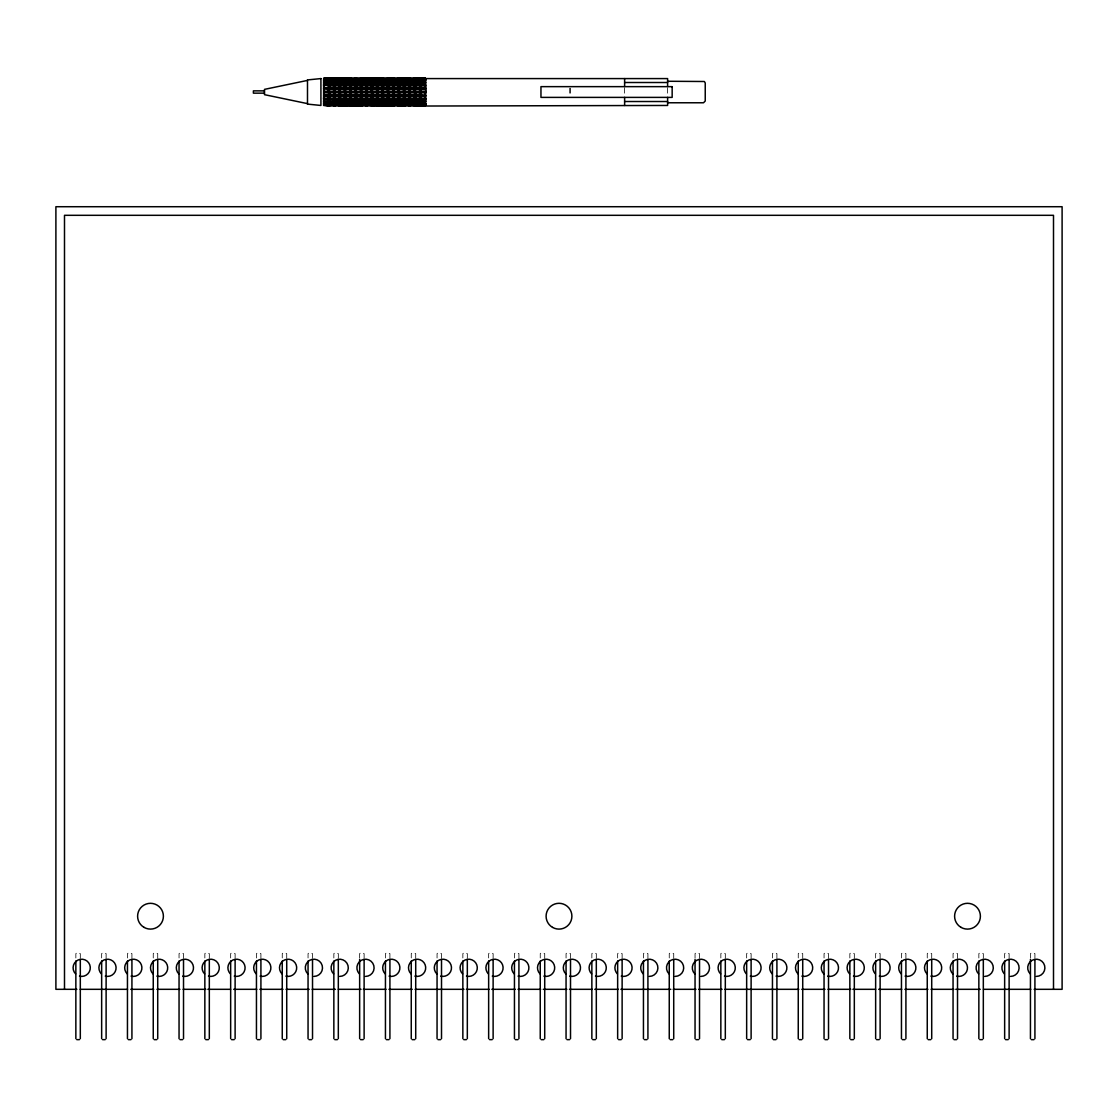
<?xml version="1.0" encoding="UTF-8"?>
<svg xmlns="http://www.w3.org/2000/svg" width="1118" height="1118" viewBox="0 0 1118 1118"><rect width="100%" height="100%" fill="white"/><g stroke="black" fill="none" stroke-linecap="round" stroke-linejoin="round"><path stroke-width="0.75" stroke-dasharray="5 3.75" d="M1034.919 957.902L1034.919 953.626L1032.012 952.424L1030.447 953.626L1030.447 959.328M1009.121 957.902L1009.121 953.626L1006.214 952.424L1004.649 953.626L1004.649 959.328M983.323 957.902L983.323 953.626L980.416 952.424L978.851 953.626L978.851 959.328M957.525 957.902L957.525 953.626L954.618 952.424L953.053 953.626L953.053 959.328M931.713 957.902L931.713 953.626L928.82 952.424L927.255 953.626L927.255 959.328M905.915 957.902L905.915 953.626L903.023 952.424L901.457 953.626L901.457 959.328M880.118 957.902L880.118 953.626L877.211 952.424L875.646 953.626L875.646 959.328M854.32 957.902L854.32 953.626L851.413 952.424L849.848 953.626L849.848 959.328M828.522 957.902L828.522 953.626L825.615 952.424L824.05 953.626L824.05 959.328M802.724 957.902L802.724 953.626L799.817 952.424L798.252 953.626L798.252 959.328M776.912 957.902L776.912 953.626L774.019 952.424L772.454 953.626L772.454 959.328M751.114 957.902L751.114 953.626L748.221 952.424L746.656 953.626L746.656 959.328M725.316 957.902L725.316 953.626L722.424 952.424L720.844 953.626L720.844 959.328M699.519 957.902L699.519 953.626L696.612 952.424L695.047 953.626L695.047 959.328M673.721 957.902L673.721 953.626L670.814 952.424L669.249 953.626L669.249 959.328M667.614 88.182L667.614 95.491M647.923 957.902L647.923 953.626L645.016 952.424L643.451 953.626L643.451 959.328M624.613 88.182L624.613 95.491M622.125 957.902L622.125 953.626L619.218 952.424L617.653 953.626L617.653 959.328M596.313 957.902L596.313 953.626L593.42 952.424L591.855 953.626L591.855 959.328M570.515 957.902L570.515 953.626L567.623 952.424L566.057 953.626L566.057 959.328M570.166 88.182L570.166 94.317M569.914 88.182L569.914 94.317M544.718 957.902L544.718 953.626L541.811 952.424L540.246 953.626L540.246 959.328M518.92 957.902L518.92 953.626L516.013 952.424L514.448 953.626L514.448 959.328M493.122 957.902L493.122 953.626L490.215 952.424L488.65 953.626L488.65 959.328M467.324 957.902L467.324 953.626L464.417 952.424L462.852 953.626L462.852 959.328M441.512 957.902L441.512 953.626L438.619 952.424L437.054 953.626L437.054 959.328M415.714 957.902L415.714 953.626L412.821 952.424L411.256 953.626L411.256 959.328M389.916 957.902L389.916 953.626L387.024 952.424L385.444 953.626L385.444 959.328M364.119 957.902L364.119 953.626L361.212 952.424L359.647 953.626L359.647 959.328M338.321 957.902L338.321 953.626L335.414 952.424L333.849 953.626L333.849 959.328M312.523 957.902L312.523 953.626L309.616 952.424L308.051 953.626L308.051 959.328M286.725 957.902L286.725 953.626L283.818 952.424L282.253 953.626L282.253 959.328M260.913 957.902L260.913 953.626L258.02 952.424L256.455 953.626L256.455 959.328M235.115 957.902L235.115 953.626L232.223 952.424L230.657 953.626L230.657 959.328M209.318 957.902L209.318 953.626L206.411 952.424L204.846 953.626L204.846 959.328M183.52 957.902L183.52 953.626L180.613 952.424L179.048 953.626L179.048 959.328M157.722 957.902L157.722 953.626L154.815 952.424L153.25 953.626L153.25 959.328M131.924 957.902L131.924 953.626L129.017 952.424L127.452 953.626L127.452 959.328M106.112 957.902L106.112 953.626L103.219 952.424L101.654 953.626L101.654 959.328M80.314 957.902L80.314 953.626L77.421 952.424L75.856 953.626L75.856 959.328"/><path stroke-width="1.5" d="M324.332 82.676L329.712 82.676L328.985 85.303L323.619 85.303L324.332 78.008L328.985 78.581L328.985 105.455L328.273 106.028L323.619 105.455L323.619 78.581L324.332 78.008M329.712 82.676L335.093 82.676L335.093 84.311L333.639 85.709L329.712 85.709L328.273 84.311L328.273 82.676M328.273 101.347L328.273 99.712L329.712 98.328L333.639 98.328L335.093 99.712L334.366 101.514L323.619 101.514L324.332 103.75L425.734 103.653L425.022 105.344L323.619 104.994L425.734 104.994L425.022 106.028L420.368 105.455L420.368 78.581L419.641 78.008L414.988 78.581L414.988 105.455L409.621 105.455L409.621 78.581L414.988 78.581M335.093 82.676L340.459 82.676L340.459 84.311L339.02 85.709L335.093 85.709L333.639 84.311L333.639 82.676M333.639 101.347L333.639 99.712L335.093 98.328L339.02 98.328L340.459 99.712L340.459 101.347L335.093 101.347M340.459 82.676L345.839 82.676L345.839 84.311L344.386 85.709L340.459 85.709L339.02 84.311L339.02 82.676M339.02 101.347L339.02 99.712L340.459 98.328L344.386 98.328L345.839 99.712L345.839 101.347L340.459 101.347M345.839 82.676L351.206 82.676L351.206 84.311L349.766 85.709L345.839 85.709L344.386 84.311L344.386 82.676M344.386 101.347L344.386 99.712L345.839 98.328L349.766 98.328L351.206 99.712L351.206 101.347L345.839 101.347M351.206 82.676L356.586 82.676L356.586 84.311L355.147 85.709L351.206 85.709L349.766 84.311L349.766 82.676M349.766 101.347L349.766 99.712L351.206 98.328L355.147 98.328L356.586 99.712L356.586 101.347L351.206 101.347M356.586 82.676L361.966 82.676L361.966 84.311L360.513 85.709L356.586 85.709L355.147 84.311L355.147 82.676M355.147 101.347L355.147 99.712L356.586 98.328L360.513 98.328L361.966 99.712L361.966 101.347L356.586 101.347M361.966 82.676L367.333 82.676L367.333 84.311L365.893 85.709L361.966 85.709L360.513 84.311L360.513 82.676M360.513 101.347L360.513 99.712L361.966 98.328L365.893 98.328L367.333 99.712L367.333 101.347L361.966 101.347M367.333 82.676L372.713 82.676L372.713 84.311L371.274 85.709L367.333 85.709L365.893 84.311L365.893 82.676M365.893 101.347L365.893 99.712L367.333 98.328L371.274 98.328L372.713 99.712L372.713 101.347L367.333 101.347M372.713 82.676L378.094 82.676L378.094 84.311L376.64 85.709L372.713 85.709L371.274 84.311L371.274 82.676M371.274 101.347L371.274 99.712L372.713 98.328L376.64 98.328L378.094 99.712L378.094 101.347L372.713 101.347M378.094 82.676L383.46 82.676L383.46 84.311L382.021 85.709L378.094 85.709L376.64 84.311L376.64 82.676M376.64 101.347L376.64 99.712L378.094 98.328L382.021 98.328L383.46 99.712L383.46 101.347L378.094 101.347M383.46 82.676L388.84 82.676L388.84 84.311L387.387 85.709L383.46 85.709L382.021 84.311L382.021 82.676M382.021 101.347L382.021 99.712L383.46 98.328L387.387 98.328L388.84 99.712L388.84 101.347L383.46 101.347M388.84 82.676L394.207 82.676L394.207 84.311L392.767 85.709L388.84 85.709L387.387 84.311L387.387 82.676M387.387 101.347L387.387 99.712L388.84 98.328L392.767 98.328L394.207 99.712L394.207 101.347L388.84 101.347M394.207 82.676L399.587 82.676L399.587 84.311L398.148 85.709L394.207 85.709L392.767 84.311L392.767 82.676M392.767 101.347L392.767 99.712L394.207 98.328L398.148 98.328L399.587 99.712L399.587 101.347L394.207 101.347M399.587 82.676L404.968 82.676L404.968 84.311L403.514 85.709L399.587 85.709L398.148 84.311L398.148 82.676M398.148 101.347L398.148 99.712L399.587 98.328L403.514 98.328L404.968 99.712L404.968 101.347L399.587 101.347M404.968 82.676L410.334 82.676L410.334 84.311L408.895 85.709L404.968 85.709L403.514 84.311L403.514 82.676M403.514 101.347L403.514 99.712L404.968 98.328L408.895 98.328L410.334 99.712L410.334 101.347L404.968 101.347M410.334 82.676L415.714 82.676L415.714 84.311L414.261 85.709L410.334 85.709L408.895 84.311L408.895 82.676M408.895 101.347L408.895 99.712L410.334 98.328L414.261 98.328L415.714 99.712L415.714 101.347L410.334 101.347M415.714 82.676L421.081 82.676L421.081 84.311L419.641 85.709L415.714 85.709L414.261 84.311L414.261 82.676M414.261 101.347L414.261 99.712L415.714 98.328L419.641 98.328L421.081 99.712L421.081 101.347L415.714 101.347M419.641 101.347L419.641 99.712L421.081 98.328L425.022 98.328L425.734 98.733L425.022 103.75M329.712 81.544L328.985 82.508L328.273 80.286L334.366 82.508L335.093 80.286L333.639 80.286L333.639 81.544M340.459 81.544L339.746 82.508L339.02 80.286L345.113 82.508L345.839 80.286L344.386 80.286L344.386 81.544M328.273 103.75L328.985 101.514L329.712 103.75M333.639 103.75L334.366 101.514L335.093 103.75M351.206 81.544L350.493 82.508L349.766 80.286L355.859 82.508L356.586 80.286L355.147 80.286L355.147 81.544M339.02 103.75L339.746 101.514L340.459 103.75M344.386 103.75L345.113 101.514L345.839 103.75M361.966 81.544L361.24 82.508L360.513 80.286L366.62 82.508L367.333 80.286L365.893 80.286L365.893 81.544M349.766 103.75L350.493 101.514L351.206 103.75M355.147 103.75L355.859 101.514L356.586 103.75M372.713 81.544L371.987 82.508L371.274 80.286L377.367 82.508L378.094 80.286L376.64 80.286L376.64 81.544M360.513 103.75L361.24 101.514L361.966 103.75M365.893 103.75L366.62 101.514L367.333 103.75M383.46 81.544L382.733 82.508L382.021 80.286L388.114 82.508L388.84 80.286L387.387 80.286L387.387 81.544M371.274 103.75L371.987 101.514L372.713 103.75M376.64 103.75L377.367 101.514L378.094 103.75M394.207 81.544L393.494 82.508L392.767 80.286L398.86 82.508L399.587 80.286L398.148 80.286L398.148 81.544M382.021 103.75L382.733 101.514L383.46 103.75M387.387 103.75L388.114 101.514L388.84 103.75M404.968 81.544L404.241 82.508L403.514 80.286L409.621 82.508L410.334 80.286L408.895 80.286L408.895 81.544M392.767 103.75L393.494 101.514L394.207 103.75M398.148 103.75L398.86 101.514L399.587 103.75M415.714 81.544L414.988 82.508L414.261 80.286L420.368 82.508L421.081 80.286L419.641 80.286L419.641 81.544M403.514 103.75L404.241 101.514L404.968 103.75M408.895 103.75L409.621 101.514L410.334 103.75M414.261 103.75L414.988 101.514L415.714 103.75M419.641 103.75L420.368 101.514L421.081 103.75M329.712 85.709L329.712 87.609L328.273 89.16L323.619 88.532L324.332 85.709M329.712 101.347L329.712 99.712L328.273 98.328L328.273 96.414L329.712 94.862L333.639 94.862L335.093 96.414L335.093 98.328M335.093 85.709L335.093 87.609L333.639 89.16L329.712 89.16L328.273 87.609L328.273 85.709M333.639 98.328L333.639 96.414L335.093 94.862L339.02 94.862L340.459 96.414L340.459 98.328M340.459 85.709L340.459 87.609L339.02 89.16L335.093 89.16L333.639 87.609L333.639 85.709M339.02 98.328L339.02 96.414L340.459 94.862L344.386 94.862L345.839 96.414L345.839 98.328M345.839 85.709L345.839 87.609L344.386 89.16L340.459 89.16L339.02 87.609L339.02 85.709M344.386 98.328L344.386 96.414L345.839 94.862L349.766 94.862L351.206 96.414L351.206 98.328M351.206 85.709L351.206 87.609L349.766 89.16L345.839 89.16L344.386 87.609L344.386 85.709M349.766 98.328L349.766 96.414L351.206 94.862L355.147 94.862L356.586 96.414L356.586 98.328M356.586 85.709L356.586 87.609L355.147 89.16L351.206 89.16L349.766 87.609L349.766 85.709M361.966 85.709L361.966 87.609L360.513 89.16L356.586 89.16L355.147 87.609L355.147 85.709M355.147 98.328L355.147 96.414L356.586 94.862L360.513 94.862L361.966 96.414L361.966 98.328M360.513 98.328L360.513 96.414L361.966 94.862L365.893 94.862L367.333 96.414L367.333 98.328M367.333 85.709L367.333 87.609L365.893 89.16L361.966 89.16L360.513 87.609L360.513 85.709M365.893 98.328L365.893 96.414L367.333 94.862L371.274 94.862L372.713 96.414L372.713 98.328M372.713 85.709L372.713 87.609L371.274 89.16L367.333 89.16L365.893 87.609L365.893 85.709M371.274 98.328L371.274 96.414L372.713 94.862L376.64 94.862L378.094 96.414L378.094 98.328M378.094 85.709L378.094 87.609L376.64 89.16L372.713 89.16L371.274 87.609L371.274 85.709M376.64 98.328L376.64 96.414L378.094 94.862L382.021 94.862L383.46 96.414L383.46 98.328M383.46 85.709L383.46 87.609L382.021 89.16L378.094 89.16L376.64 87.609L376.64 85.709M388.84 85.709L388.84 87.609L387.387 89.16L383.46 89.16L382.021 87.609L382.021 85.709M382.021 98.328L382.021 96.414L383.46 94.862L387.387 94.862L388.84 96.414L388.84 98.328M387.387 98.328L387.387 96.414L388.84 94.862L392.767 94.862L394.207 96.414L394.207 98.328M394.207 85.709L394.207 87.609L392.767 89.16L388.84 89.16L387.387 87.609L387.387 85.709M392.767 98.328L392.767 96.414L394.207 94.862L398.148 94.862L399.587 96.414L399.587 98.328M399.587 85.709L399.587 87.609L398.148 89.16L394.207 89.16L392.767 87.609L392.767 85.709M398.148 98.328L398.148 96.414L399.587 94.862L403.514 94.862L404.968 96.414L404.968 98.328M404.968 85.709L404.968 87.609L403.514 89.16L399.587 89.16L398.148 87.609L398.148 85.709M403.514 98.328L403.514 96.414L404.968 94.862L408.895 94.862L410.334 96.414L410.334 98.328M410.334 85.709L410.334 87.609L408.895 89.16L404.968 89.16L403.514 87.609L403.514 85.709M415.714 85.709L415.714 87.609L414.261 89.16L410.334 89.16L408.895 87.609L408.895 85.709M408.895 98.328L408.895 96.414L410.334 94.862L414.261 94.862L415.714 96.414L415.714 98.328M419.641 82.676L419.641 84.311L421.081 85.709L421.081 87.609L419.641 89.16L415.714 89.16L414.261 87.609L414.261 85.709M414.261 98.328L414.261 96.414L415.714 94.862L419.641 94.862L421.081 96.414L421.081 98.328M419.641 98.328L419.641 96.414L421.081 94.862L425.734 95.491L425.022 98.328M329.712 79.476L328.985 80.384L328.273 78.693L334.366 80.384L335.093 78.693L333.639 79.476M340.459 79.476L339.746 80.384L339.02 78.693L345.113 80.384L345.839 78.693L344.386 79.476M328.273 105.344L328.985 103.653L329.712 105.344M351.206 79.476L350.493 80.384L349.766 78.693L355.859 80.384L356.586 78.693L355.147 79.476M333.639 105.344L334.366 103.653L335.093 105.344M339.02 105.344L339.746 103.653L340.459 105.344M361.966 79.476L361.24 80.384L360.513 78.693L366.62 80.384L367.333 78.693L365.893 79.476M344.386 105.344L345.113 103.653L345.839 105.344M349.766 105.344L350.493 103.653L351.206 105.344M372.713 79.476L371.987 80.384L371.274 78.693L377.367 80.384L378.094 78.693L376.64 79.476M355.147 105.344L355.859 103.653L356.586 105.344M360.513 105.344L361.24 103.653L361.966 105.344M383.46 79.476L382.733 80.384L382.021 78.693L388.114 80.384L388.84 78.693L387.387 79.476M365.893 105.344L366.62 103.653L367.333 105.344M371.274 105.344L371.987 103.653L372.713 105.344M394.207 79.476L393.494 80.384L392.767 78.693L398.86 80.384L399.587 78.693L398.148 79.476M376.64 105.344L377.367 103.653L378.094 105.344M382.021 105.344L382.733 103.653L383.46 105.344M404.968 79.476L404.241 80.384L403.514 78.693L409.621 80.384L410.334 78.693L408.895 79.476M387.387 105.344L388.114 103.653L388.84 105.344M392.767 105.344L393.494 103.653L394.207 105.344M415.714 79.476L414.988 80.384L414.261 78.693L420.368 80.384L421.081 78.693L419.641 79.476M398.148 105.344L398.86 103.653L399.587 105.344M403.514 105.344L404.241 103.653L404.968 105.344M408.895 105.344L409.621 103.653L410.334 105.344M414.261 105.344L414.988 103.653L415.714 105.344M419.641 105.344L420.368 103.653L421.081 105.344M324.332 101.347L323.619 98.733L324.332 89.16M329.712 98.328L329.712 96.414L328.273 94.862L329.712 89.16M333.639 94.862L335.093 89.16M339.02 94.862L340.459 89.16M344.386 94.862L345.839 89.16M349.766 94.862L351.206 89.16M355.147 94.862L356.586 89.16M360.513 94.862L361.966 89.16M365.893 94.862L367.333 89.16M371.274 94.862L372.713 89.16M376.64 94.862L378.094 89.16M382.021 94.862L383.46 89.16M387.387 94.862L388.84 89.16M392.767 94.862L394.207 89.16M398.148 94.862L399.587 89.16M403.514 94.862L404.968 89.16M408.895 94.862L410.334 89.16M414.261 94.862L415.714 89.16M419.641 94.862L419.641 92.822L421.081 91.215L419.641 85.709M425.022 94.862L425.734 92.011L425.022 78.693L425.734 79.043L425.022 78.008L420.368 78.581M328.985 105.455L334.366 105.455L334.366 78.581L329.712 78.008L328.985 79.043L328.273 78.008M334.366 105.455L339.746 105.455L339.746 78.581L335.093 78.008L334.366 79.043L333.639 78.008M355.859 78.581L361.24 78.581L361.24 105.455L360.513 106.028L355.859 105.455L355.859 78.581L350.493 78.581L350.493 105.455L345.839 106.028L345.113 105.455L345.113 78.581L340.459 78.008L339.746 79.043L339.02 78.008M350.493 78.581L345.839 78.008L345.113 79.043L344.386 78.008M351.206 78.008L350.493 79.043L349.766 78.008M328.273 106.028L328.985 104.994L329.712 106.028M356.586 78.008L355.859 79.043L355.147 78.008M333.639 106.028L334.366 104.994L335.093 106.028M361.24 105.455L366.62 105.455L366.62 78.581L361.966 78.008L361.24 79.043L360.513 78.008M339.02 106.028L339.746 104.994L340.459 106.028L345.113 105.455M366.62 105.455L371.987 105.455L371.987 78.581L367.333 78.008L366.62 79.043L365.893 78.008M344.386 106.028L345.113 104.994L345.839 106.028M393.494 105.455L398.86 105.455L398.86 78.581L393.494 78.581L393.494 105.455L392.767 106.028L388.114 105.455L388.114 78.581L382.733 78.581L382.733 105.455L378.094 106.028L377.367 105.455L377.367 78.581L372.713 78.008L371.987 79.043L371.274 78.008M349.766 106.028L350.493 104.994L351.206 106.028L355.859 105.455M382.733 78.581L378.094 78.008L377.367 79.043L376.64 78.008M355.147 106.028L355.859 104.994L356.586 106.028M383.46 78.008L382.733 79.043L382.021 78.008M360.513 106.028L361.24 104.994L361.966 106.028M393.494 78.581L388.84 78.008L388.114 79.043L387.387 78.008M365.893 106.028L366.62 104.994L367.333 106.028M394.207 78.008L393.494 79.043L392.767 78.008M371.274 106.028L371.987 104.994L372.713 106.028L377.367 105.455M409.621 105.455L404.241 105.455L404.241 78.581L399.587 78.008L398.86 79.043L398.148 78.008M376.64 106.028L377.367 104.994L378.094 106.028M409.621 78.581L404.968 78.008L404.241 79.043L403.514 78.008M382.021 106.028L382.733 104.994L383.46 106.028L388.114 105.455M410.334 78.008L409.621 79.043L408.895 78.008M387.387 106.028L388.114 104.994L388.84 106.028M415.714 78.008L414.988 79.043L414.261 78.008M392.767 106.028L393.494 104.994L394.207 106.028M421.081 78.008L420.368 79.043L419.641 78.008M398.148 106.028L398.86 104.994L399.587 106.028L404.241 105.455M403.514 106.028L404.241 104.994L404.968 106.028M408.895 106.028L409.621 104.994L410.334 106.028M414.261 106.028L414.988 104.994L415.714 106.028L420.368 105.455M419.641 106.028L420.368 104.994L421.081 106.028M328.985 78.581L329.712 78.008M334.366 78.581L335.093 78.008M339.746 78.581L340.459 78.008M345.113 78.581L345.839 78.008M361.24 78.581L361.966 78.008M366.62 78.581L367.333 78.008M371.987 78.581L372.713 78.008M377.367 78.581L378.094 78.008M388.114 78.581L388.84 78.008M398.86 78.581L399.587 78.008M404.241 78.581L404.968 78.008M425.022 106.028L667.614 105.455L667.614 97.392M425.022 105.344L425.734 104.994M79.378 1039.642L76.793 1039.642M105.176 1039.642L102.59 1039.642M130.974 1039.642L128.388 1039.642M156.772 1039.642L154.2 1039.642M182.569 1039.642L179.998 1039.642M208.381 1039.642L205.796 1039.642M234.179 1039.642L231.594 1039.642M259.977 1039.642L257.392 1039.642M285.775 1039.642L283.189 1039.642M311.573 1039.642L309.001 1039.642M337.37 1039.642L334.799 1039.642M363.168 1039.642L360.597 1039.642M388.98 1039.642L386.395 1039.642M414.778 1039.642L412.193 1039.642M440.576 1039.642L437.99 1039.642M466.374 1039.642L463.788 1039.642M492.172 1039.642L489.6 1039.642M517.969 1039.642L515.398 1039.642M543.781 1039.642L541.196 1039.642M569.579 1039.642L566.994 1039.642M595.377 1039.642L592.792 1039.642M621.175 1039.642L618.589 1039.642M646.973 1039.642L644.401 1039.642M672.77 1039.642L670.199 1039.642M698.568 1039.642L695.997 1039.642M724.38 1039.642L721.795 1039.642M750.178 1039.642L747.593 1039.642M775.976 1039.642L773.39 1039.642M801.774 1039.642L799.188 1039.642M827.572 1039.642L825 1039.642M853.369 1039.642L850.798 1039.642M879.181 1039.642L876.596 1039.642M904.979 1039.642L902.394 1039.642M930.777 1039.642L928.192 1039.642M956.575 1039.642L953.989 1039.642M982.373 1039.642L979.801 1039.642M1008.17 1039.642L1005.599 1039.642M1033.968 1039.642L1031.397 1039.642M307.492 80.412L264.491 89.37L264.491 94.667L307.492 103.625M324.332 78.274L328.273 78.274M329.712 78.274L333.639 78.274M335.093 78.274L339.02 78.274M340.459 78.274L344.386 78.274M345.839 78.274L349.766 78.274M351.206 78.274L355.147 78.274M356.586 78.274L360.513 78.274M361.966 78.274L365.893 78.274M367.333 78.274L371.274 78.274M372.713 78.274L376.64 78.274M378.094 78.274L382.021 78.274M383.46 78.274L387.387 78.274M388.84 78.274L392.767 78.274M394.207 78.274L398.148 78.274M399.587 78.274L403.514 78.274M404.968 78.274L408.895 78.274M410.334 78.274L414.261 78.274M415.714 78.274L419.641 78.274M421.081 78.274L425.022 78.274M323.619 78.581L667.614 78.581L667.614 86.645M324.332 79.476L328.273 79.476M335.093 79.476L339.02 79.476M345.839 79.476L349.766 79.476M356.586 79.476L360.513 79.476M367.333 79.476L371.274 79.476M378.094 79.476L382.021 79.476M388.84 79.476L392.767 79.476M399.587 79.476L403.514 79.476M410.334 79.476L414.261 79.476M421.081 79.476L425.022 79.476M323.619 80.384L425.734 80.384M667.614 81.265L704.382 81.502L705.234 82.998L705.234 101.025L703.515 102.772L667.614 102.772M324.332 81.544L328.273 81.544M335.093 81.544L339.02 81.544M345.839 81.544L349.766 81.544M356.586 81.544L360.513 81.544M367.333 81.544L371.274 81.544M378.094 81.544L382.021 81.544M388.84 81.544L392.767 81.544M399.587 81.544L403.514 81.544M410.334 81.544L414.261 81.544M421.081 81.544L425.022 81.544M323.619 82.508L425.734 82.508M624.613 82.508L667.614 82.508M421.081 82.676L425.022 82.676M324.332 84.311L328.273 84.311M329.712 84.311L333.639 84.311M335.093 84.311L339.02 84.311M340.459 84.311L344.386 84.311M345.839 84.311L349.766 84.311M351.206 84.311L355.147 84.311M356.586 84.311L360.513 84.311M361.966 84.311L365.893 84.311M367.333 84.311L371.274 84.311M372.713 84.311L376.64 84.311M378.094 84.311L382.021 84.311M383.46 84.311L387.387 84.311M388.84 84.311L392.767 84.311M394.207 84.311L398.148 84.311M399.587 84.311L403.514 84.311M404.968 84.311L408.895 84.311M410.334 84.311L414.261 84.311M415.714 84.311L419.641 84.311M421.081 84.311L425.022 84.311M323.619 85.303L425.734 85.303M421.081 85.709L425.022 85.709M324.332 87.609L328.273 87.609M329.712 87.609L333.639 87.609M335.093 87.609L339.02 87.609M340.459 87.609L344.386 87.609M345.839 87.609L349.766 87.609M351.206 87.609L355.147 87.609M356.586 87.609L360.513 87.609M361.966 87.609L365.893 87.609M367.333 87.609L371.274 87.609M372.713 87.609L376.64 87.609M378.094 87.609L382.021 87.609M383.46 87.609L387.387 87.609M388.84 87.609L392.767 87.609M394.207 87.609L398.148 87.609M399.587 87.609L403.514 87.609M404.968 87.609L408.895 87.609M410.334 87.609L414.261 87.609M415.714 87.609L419.641 87.609M421.081 87.609L425.022 87.609M323.619 88.532L425.734 88.532M421.081 89.16L425.022 89.16M264.491 90.865L253.395 90.865L253.395 93.157L264.491 93.157M324.332 91.215L328.273 91.215L329.712 92.822L329.712 94.862M329.712 91.215L333.639 91.215L335.093 92.822L335.093 94.862M335.093 91.215L339.02 91.215L340.459 92.822L340.459 94.862M340.459 91.215L344.386 91.215L345.839 92.822L345.839 94.862M345.839 91.215L349.766 91.215L351.206 92.822L351.206 94.862M351.206 91.215L355.147 91.215L356.586 92.822L356.586 94.862M356.586 91.215L360.513 91.215L361.966 92.822L361.966 94.862M361.966 91.215L365.893 91.215L367.333 92.822L367.333 94.862M367.333 91.215L371.274 91.215L372.713 92.822L372.713 94.862M372.713 91.215L376.64 91.215L378.094 92.822L378.094 94.862M378.094 91.215L382.021 91.215L383.46 92.822L383.46 94.862M383.46 91.215L387.387 91.215L388.84 92.822L388.84 94.862M388.84 91.215L392.767 91.215L394.207 92.822L394.207 94.862M394.207 91.215L398.148 91.215L399.587 92.822L399.587 94.862M399.587 91.215L403.514 91.215L404.968 92.822L404.968 94.862M404.968 91.215L408.895 91.215L410.334 92.822L410.334 94.862M410.334 91.215L414.261 91.215L415.714 92.822L415.714 94.862M415.714 91.215L419.641 91.215L421.081 92.822L421.081 94.862M421.081 91.215L425.022 91.215M323.619 92.011L425.734 92.011M324.332 92.822L328.273 92.822M329.712 92.822L333.639 92.822M335.093 92.822L339.02 92.822M340.459 92.822L344.386 92.822M345.839 92.822L349.766 92.822M351.206 92.822L355.147 92.822M356.586 92.822L360.513 92.822M361.966 92.822L365.893 92.822M367.333 92.822L371.274 92.822M372.713 92.822L376.64 92.822M378.094 92.822L382.021 92.822M383.46 92.822L387.387 92.822M388.84 92.822L392.767 92.822M394.207 92.822L398.148 92.822M399.587 92.822L403.514 92.822M404.968 92.822L408.895 92.822M410.334 92.822L414.261 92.822M415.714 92.822L419.641 92.822M421.081 92.822L425.022 92.822M324.332 94.862L328.273 94.862M323.619 95.491L425.734 95.491M324.332 96.414L328.273 96.414M329.712 96.414L333.639 96.414M335.093 96.414L339.02 96.414M340.459 96.414L344.386 96.414M345.839 96.414L349.766 96.414M351.206 96.414L355.147 96.414M356.586 96.414L360.513 96.414M361.966 96.414L365.893 96.414M367.333 96.414L371.274 96.414M372.713 96.414L376.64 96.414M378.094 96.414L382.021 96.414M383.46 96.414L387.387 96.414M388.84 96.414L392.767 96.414M394.207 96.414L398.148 96.414M399.587 96.414L403.514 96.414M404.968 96.414L408.895 96.414M410.334 96.414L414.261 96.414M415.714 96.414L419.641 96.414M421.081 96.414L425.022 96.414M324.332 98.328L328.273 98.328M323.619 98.733L425.734 98.733M324.332 99.712L328.273 99.712M329.712 99.712L333.639 99.712M335.093 99.712L339.02 99.712M340.459 99.712L344.386 99.712M345.839 99.712L349.766 99.712M351.206 99.712L355.147 99.712M356.586 99.712L360.513 99.712M361.966 99.712L365.893 99.712M367.333 99.712L371.274 99.712M372.713 99.712L376.64 99.712M378.094 99.712L382.021 99.712M383.46 99.712L387.387 99.712M388.84 99.712L392.767 99.712M394.207 99.712L398.148 99.712M399.587 99.712L403.514 99.712M404.968 99.712L408.895 99.712M410.334 99.712L414.261 99.712M415.714 99.712L419.641 99.712M421.081 99.712L425.022 99.712M421.081 101.347L425.022 101.347M323.619 101.514L425.734 101.514M624.613 101.514L667.614 101.514M324.332 102.493L328.273 102.493M329.712 102.493L333.639 102.493M335.093 102.493L339.02 102.493M340.459 102.493L344.386 102.493M345.839 102.493L349.766 102.493M351.206 102.493L355.147 102.493M356.586 102.493L360.513 102.493M361.966 102.493L365.893 102.493M367.333 102.493L371.274 102.493M372.713 102.493L376.64 102.493M378.094 102.493L382.021 102.493M383.46 102.493L387.387 102.493M388.84 102.493L392.767 102.493M394.207 102.493L398.148 102.493M399.587 102.493L403.514 102.493M404.968 102.493L408.895 102.493M410.334 102.493L414.261 102.493M415.714 102.493L419.641 102.493M421.081 102.493L425.022 102.493M324.332 105.344L323.619 103.653L425.734 103.653M324.332 104.547L328.273 104.547M329.712 104.547L333.639 104.547M335.093 104.547L339.02 104.547M340.459 104.547L344.386 104.547M345.839 104.547L349.766 104.547M351.206 104.547L355.147 104.547M356.586 104.547L360.513 104.547M361.966 104.547L365.893 104.547M367.333 104.547L371.274 104.547M372.713 104.547L376.64 104.547M378.094 104.547L382.021 104.547M383.46 104.547L387.387 104.547M388.84 104.547L392.767 104.547M394.207 104.547L398.148 104.547M399.587 104.547L403.514 104.547M404.968 104.547L408.895 104.547M410.334 104.547L414.261 104.547M415.714 104.547L419.641 104.547M421.081 104.547L425.022 104.547M323.619 104.994L328.273 105.749M329.712 105.749L333.639 105.749M335.093 105.749L339.02 105.749M340.459 105.749L344.386 105.749M345.839 105.749L349.766 105.749M351.206 105.749L355.147 105.749M356.586 105.749L360.513 105.749M361.966 105.749L365.893 105.749M367.333 105.749L371.274 105.749M372.713 105.749L376.64 105.749M378.094 105.749L382.021 105.749M383.46 105.749L387.387 105.749M388.84 105.749L392.767 105.749M394.207 105.749L398.148 105.749M399.587 105.749L403.514 105.749M404.968 105.749L408.895 105.749M410.334 105.749L414.261 105.749M415.714 105.749L419.641 105.749M421.081 105.749L425.022 105.749M76.862 989.318L55.9 989.318L55.9 206.718L1062.1 206.718L1062.1 989.318L1034.15 989.318M80.203 989.318L127.522 989.318M130.778 989.318L153.725 989.318M156.939 989.318L179.928 989.318M183.114 989.318L205.782 989.318M207.878 989.318L230.588 989.318M233.69 989.318L256.791 989.318M259.851 989.318L282.994 989.318M286.026 989.318L309.197 989.318M312.188 989.318L335.4 989.318M338.349 989.318L361.03 989.318M363.35 989.318L386.059 989.318M388.938 989.318L412.262 989.318M415.099 989.318L463.942 989.318M466.416 989.318L489.125 989.318M491.85 989.318L515.328 989.318M518.011 989.318L540.679 989.318M543.278 989.318L566.854 989.318M569.481 989.318L592.191 989.318M594.762 989.318L618.394 989.318M620.923 989.318L670.8 989.318M673.246 989.318L695.927 989.318M698.75 989.318L722.088 989.318M724.953 989.318L798.839 989.318M801.816 989.318L825 989.318M828.019 989.318L850.728 989.318M852.908 989.318L875.59 989.318M878.678 989.318L901.751 989.318M904.881 989.318L927.912 989.318M931.084 989.318L953.794 989.318M955.82 989.318L980.234 989.318M983.491 989.318L1030.824 989.318M323.619 103.653L324.332 103.75M425.022 78.008L425.734 78.581L425.734 105.455M414.988 105.455L415.714 106.028M398.86 105.455L399.587 106.028M382.733 105.455L383.46 106.028M371.987 105.455L372.713 106.028M350.493 105.455L351.206 106.028M339.746 105.455L340.459 106.028M1053.505 989.318L1053.505 215.313L64.495 215.313L64.495 989.318M1034.919 959.328L1034.919 1038.706M1030.447 959.328L1030.447 1038.706M1009.121 959.328L1009.121 1038.706M1004.649 961.019L1004.649 1038.706M983.323 959.328L983.323 1038.706M978.851 961.019L978.851 1038.706M957.525 959.328L957.525 1038.706M953.053 961.019L953.053 1038.706M931.713 959.328L931.713 1038.706M927.255 961.019L927.255 1038.706M905.915 959.328L905.915 1038.706M901.457 961.019L901.457 1038.706M880.118 959.328L880.118 1038.706M875.646 961.019L875.646 1038.706M854.32 959.328L854.32 1038.706M849.848 961.019L849.848 1038.706M828.522 959.328L828.522 1038.706M824.05 961.019L824.05 1038.706M802.724 959.328L802.724 1038.706M798.252 961.019L798.252 1038.706M776.912 959.328L776.912 1038.706M772.454 961.019L772.454 1038.706M751.114 959.328L751.114 1038.706M746.656 961.019L746.656 1038.706M725.316 959.328L725.316 1038.706M720.844 961.019L720.844 1038.706M699.519 959.328L699.519 1038.706M695.047 959.328L695.047 1038.706M673.721 959.328L673.721 1038.706M669.249 961.019L669.249 1038.706M647.923 959.328L647.923 1038.706M643.451 961.019L643.451 1038.706M624.613 78.581L624.613 86.645M624.613 97.392L624.613 105.455M622.125 959.328L622.125 1038.706M617.653 961.019L617.653 1038.706M596.313 959.328L596.313 1038.706M591.855 961.019L591.855 1038.706M570.515 959.328L570.515 1038.706M566.057 961.019L566.057 1038.706M544.718 959.328L544.718 1038.706M540.246 961.019L540.246 1038.706M518.92 959.328L518.92 1038.706M514.448 961.019L514.448 1038.706M493.122 959.328L493.122 1038.706M488.65 961.019L488.65 1038.706M467.324 959.328L467.324 1038.706M462.852 961.019L462.852 1038.706M441.512 959.328L441.512 1038.706M437.054 961.019L437.054 1038.706M419.641 89.16L419.641 91.215M415.714 959.328L415.714 1038.706M414.261 89.16L414.261 91.215M411.256 961.019L411.256 1038.706M408.895 89.16L408.895 91.215M403.514 89.16L403.514 91.215M398.148 89.16L398.148 91.215M392.767 89.16L392.767 91.215M389.916 959.328L389.916 1038.706M387.387 89.16L387.387 91.215M385.444 961.019L385.444 1038.706M382.021 89.16L382.021 91.215M376.64 89.16L376.64 91.215M371.274 89.16L371.274 91.215M365.893 89.16L365.893 91.215M364.119 959.328L364.119 1038.706M360.513 89.16L360.513 91.215M359.647 959.328L359.647 1038.706M355.147 89.16L355.147 91.215M349.766 89.16L349.766 91.215M344.386 89.16L344.386 91.215M339.02 89.16L339.02 91.215M338.321 959.328L338.321 1038.706M333.849 961.019L333.849 1038.706M333.639 89.16L333.639 91.215M328.273 89.16L328.273 91.215M312.523 959.328L312.523 1038.706M308.051 961.019L308.051 1038.706M286.725 959.328L286.725 1038.706M282.253 961.019L282.253 1038.706M260.913 959.328L260.913 1038.706M256.455 961.019L256.455 1038.706M235.115 959.328L235.115 1038.706M230.657 961.019L230.657 1038.706M209.318 959.328L209.318 1038.706M204.846 961.019L204.846 1038.706M183.52 959.328L183.52 1038.706M179.048 961.019L179.048 1038.706M157.722 959.328L157.722 1038.706M153.25 961.019L153.25 1038.706M131.924 959.328L131.924 1038.706M127.452 961.019L127.452 1038.706M106.112 959.328L106.112 1038.706M101.654 961.019L101.654 1038.706M80.314 959.328L80.314 1038.706M75.856 961.019L75.856 1038.706M669.025 973.89A8.595 8.595 0 0 1 670.8 960.362A8.595 8.595 0 0 1 683.405 965.589A8.595 8.595 0 0 1 675.104 976.419M978.613 973.89A8.595 8.595 0 0 1 980.402 960.362A8.595 8.595 0 0 1 993.008 965.589A8.595 8.595 0 0 1 984.706 976.419M746.419 973.89A8.595 8.595 0 0 1 748.864 960.013A8.595 8.595 0 0 1 761.065 967.07A8.595 8.595 0 0 1 750.276 976.126M643.213 973.89A8.595 8.595 0 0 1 645.002 960.362A8.595 8.595 0 0 1 657.608 965.589A8.595 8.595 0 0 1 649.306 976.419M952.815 973.89A8.595 8.595 0 0 1 955.261 960.013A8.595 8.595 0 0 1 967.461 967.07A8.595 8.595 0 0 1 956.673 976.126M901.22 973.89A8.595 8.595 0 0 1 903.665 960.013A8.595 8.595 0 0 1 915.866 967.07A8.595 8.595 0 0 1 905.077 976.126M823.812 973.89A8.595 8.595 0 0 1 826.272 960.013A8.595 8.595 0 0 1 838.472 967.07A8.595 8.595 0 0 1 827.669 976.126M772.217 973.89A8.595 8.595 0 0 1 774.662 960.013A8.595 8.595 0 0 1 786.862 967.07A8.595 8.595 0 0 1 776.074 976.126M411.019 973.89A8.595 8.595 0 0 1 413.464 960.013A8.595 8.595 0 0 1 425.665 967.07A8.595 8.595 0 0 1 414.876 976.126M359.423 973.89A8.595 8.595 0 0 1 361.198 960.362A8.595 8.595 0 0 1 373.803 965.589A8.595 8.595 0 0 1 365.502 976.419M462.614 973.89A8.595 8.595 0 0 1 465.06 960.013A8.595 8.595 0 0 1 477.274 967.07A8.595 8.595 0 0 1 466.472 976.126M927.018 973.89A8.595 8.595 0 0 1 929.463 960.013A8.595 8.595 0 0 1 941.663 967.07A8.595 8.595 0 0 1 930.875 976.126M565.82 973.89A8.595 8.595 0 0 1 568.265 960.013A8.595 8.595 0 0 1 580.466 967.07A8.595 8.595 0 0 1 569.677 976.126M617.415 973.89A8.595 8.595 0 0 1 619.861 960.013A8.595 8.595 0 0 1 632.061 967.07A8.595 8.595 0 0 1 621.273 976.126M256.218 973.89A8.595 8.595 0 0 1 258.663 960.013A8.595 8.595 0 0 1 270.863 967.07A8.595 8.595 0 0 1 260.075 976.126M875.422 973.89A8.595 8.595 0 0 1 877.868 960.013A8.595 8.595 0 0 1 890.068 967.07A8.595 8.595 0 0 1 879.279 976.126M591.618 973.89A8.595 8.595 0 0 1 594.063 960.013A8.595 8.595 0 0 1 606.263 967.07A8.595 8.595 0 0 1 595.475 976.126M1004.425 973.89A8.595 8.595 0 0 1 1006.2 960.362A8.595 8.595 0 0 1 1018.805 965.589A8.595 8.595 0 0 1 1010.504 976.419M798.014 973.89A8.595 8.595 0 0 1 800.46 960.013A8.595 8.595 0 0 1 812.674 967.07A8.595 8.595 0 0 1 801.872 976.126M230.42 973.89A8.595 8.595 0 0 1 232.865 960.013A8.595 8.595 0 0 1 245.066 967.07A8.595 8.595 0 0 1 234.277 976.126M282.016 973.89A8.595 8.595 0 0 1 284.461 960.013A8.595 8.595 0 0 1 296.661 967.07A8.595 8.595 0 0 1 285.873 976.126M127.214 973.89A8.595 8.595 0 0 1 129.66 960.013A8.595 8.595 0 0 1 141.874 967.07A8.595 8.595 0 0 1 131.072 976.126M488.412 973.89A8.595 8.595 0 0 1 490.872 960.013A8.595 8.595 0 0 1 503.072 967.07A8.595 8.595 0 0 1 492.269 976.126M333.625 973.89A8.595 8.595 0 0 1 335.4 960.362A8.595 8.595 0 0 1 348.005 965.589A8.595 8.595 0 0 1 339.704 976.419M694.823 973.89A8.595 8.595 0 0 1 696.598 960.362A8.595 8.595 0 0 1 709.203 965.589A8.595 8.595 0 0 1 700.902 976.419M1030.223 973.89A8.595 8.595 0 0 1 1031.998 960.362A8.595 8.595 0 0 1 1044.603 965.589A8.595 8.595 0 0 1 1036.302 976.419M540.022 973.89A8.595 8.595 0 0 1 542.468 960.013A8.595 8.595 0 0 1 554.668 967.07A8.595 8.595 0 0 1 543.879 976.126M385.221 973.89A8.595 8.595 0 0 1 387.666 960.013A8.595 8.595 0 0 1 399.867 967.07A8.595 8.595 0 0 1 389.078 976.126M849.624 973.89A8.595 8.595 0 0 1 852.07 960.013A8.595 8.595 0 0 1 864.27 967.07A8.595 8.595 0 0 1 853.467 976.126M101.417 973.89A8.595 8.595 0 0 1 103.862 960.013A8.595 8.595 0 0 1 116.062 967.07A8.595 8.595 0 0 1 105.274 976.126M204.622 973.89A8.595 8.595 0 0 1 207.068 960.013A8.595 8.595 0 0 1 219.268 967.07A8.595 8.595 0 0 1 208.479 976.126M307.813 973.89A8.595 8.595 0 0 1 309.602 960.362A8.595 8.595 0 0 1 322.208 965.589A8.595 8.595 0 0 1 313.906 976.419M178.824 973.89A8.595 8.595 0 0 1 181.27 960.013A8.595 8.595 0 0 1 193.47 967.07A8.595 8.595 0 0 1 182.667 976.126M514.224 973.89A8.595 8.595 0 0 1 516.67 960.013A8.595 8.595 0 0 1 528.87 967.07A8.595 8.595 0 0 1 518.067 976.126M75.619 973.89A8.595 8.595 0 0 1 78.064 960.013A8.595 8.595 0 0 1 90.265 967.07A8.595 8.595 0 0 1 79.476 976.126M436.817 973.89A8.595 8.595 0 0 1 439.262 960.013A8.595 8.595 0 0 1 451.462 967.07A8.595 8.595 0 0 1 440.674 976.126M720.621 973.89A8.595 8.595 0 0 1 723.066 960.013A8.595 8.595 0 0 1 735.267 967.07A8.595 8.595 0 0 1 724.478 976.126M153.012 973.89A8.595 8.595 0 0 1 155.472 960.013A8.595 8.595 0 0 1 167.672 967.07A8.595 8.595 0 0 1 156.869 976.126M320.922 78.581L307.492 79.923L307.492 104.114L320.922 105.455L320.922 78.581M672.156 86.645L540.958 86.645L540.958 97.392L672.156 97.392L672.156 86.645M961.047 927.381A12.899 12.899 0 0 0 980.402 916.215A12.899 12.899 0 0 0 961.047 905.035A12.899 12.899 0 0 0 961.047 927.381M144.054 927.381A12.899 12.899 0 0 0 163.396 916.215A12.899 12.899 0 0 0 144.054 905.035A12.899 12.899 0 0 0 144.054 927.381M552.544 927.381A12.899 12.899 0 0 0 571.899 916.215A12.899 12.899 0 0 0 552.544 905.035A12.899 12.899 0 0 0 552.544 927.381"/></g></svg>
